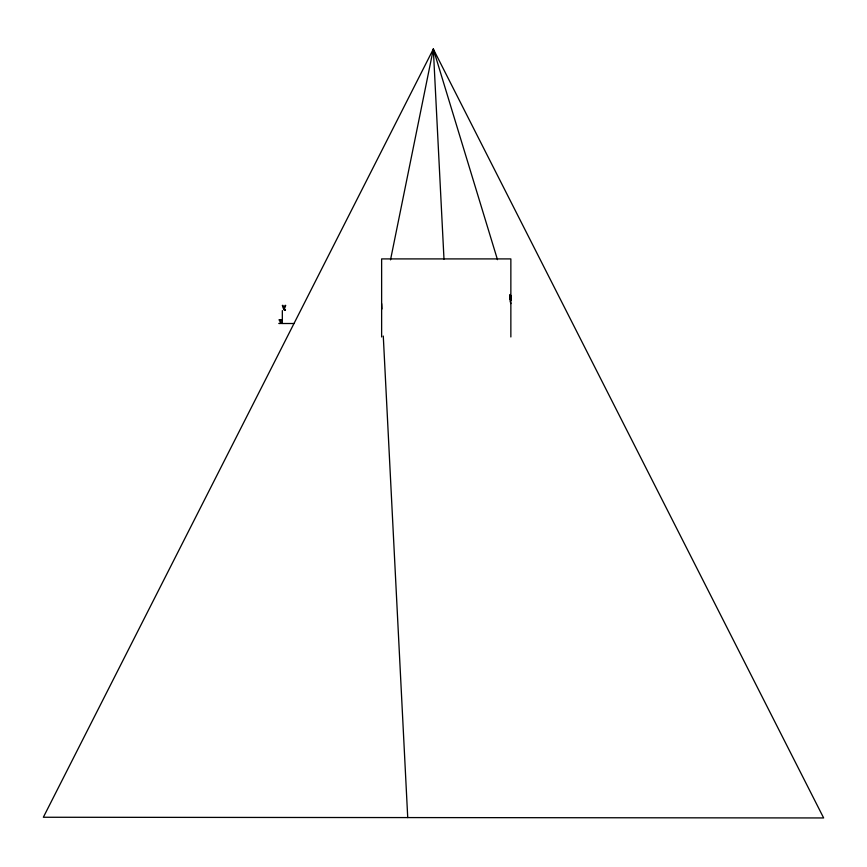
<?xml version="1.0" encoding="UTF-8"?>
<svg xmlns="http://www.w3.org/2000/svg" width="867" height="867" viewBox="0 0 867 867"><rect width="100%" height="100%" fill="white"/><g stroke="black" fill="none" stroke-linecap="round" stroke-linejoin="round"><path stroke-width="1.3" d="M510.468 298.411L510.446 300.123L510.435 296.276L510.587 300.546L510.62 298.833M510.565 298.573L510.63 295.3M510.425 298.15L510.446 296.774L510.414 297.338M510.36 296.687L510.381 294.661L510.392 295.571M510.511 298.822L510.392 299.917L510.36 297.847M510.565 297.749L510.62 296.59M510.36 295.3L510.425 298.584M510.284 295.593L510.273 296.297M510.457 297.457L510.598 296.72M510.273 295.69L510.295 294.466L510.24 299.451M510.403 295.777L510.403 295.116L510.5 300.199L510.479 295.008L510.5 299.646L510.36 298.779M510.392 299.31L510.349 298.606M390.518 259.851L433.327 49.051L823.65 817.949L43.35 817.256L433.327 49.051L497.474 259.666M293.956 323.51L282.328 323.51L282.328 310.592M510.576 298.215L510.609 297.511M510.067 301.012L510.858 303.602M510.381 295.246L510.403 296.048M433.327 49.051L443.991 259.157M381.632 303.602L381.913 309.01M383.279 336.049L407.728 817.581M510.858 336.97L510.858 258.908L381.632 258.908L381.632 336.97M510.609 299.418L510.587 300.025L510.609 299.418M285.46 309.931C283.986 312.304 282.783 306.116 282.328 305.39L282.956 305.39L284.008 308.392L285.048 305.39L285.72 305.39L284.311 309.096L285.46 309.931M281.992 319.782L278.968 319.782L281.363 322.979L278.86 323.478L282.133 323.478L279.781 320.27L281.992 319.782"/></g></svg>
